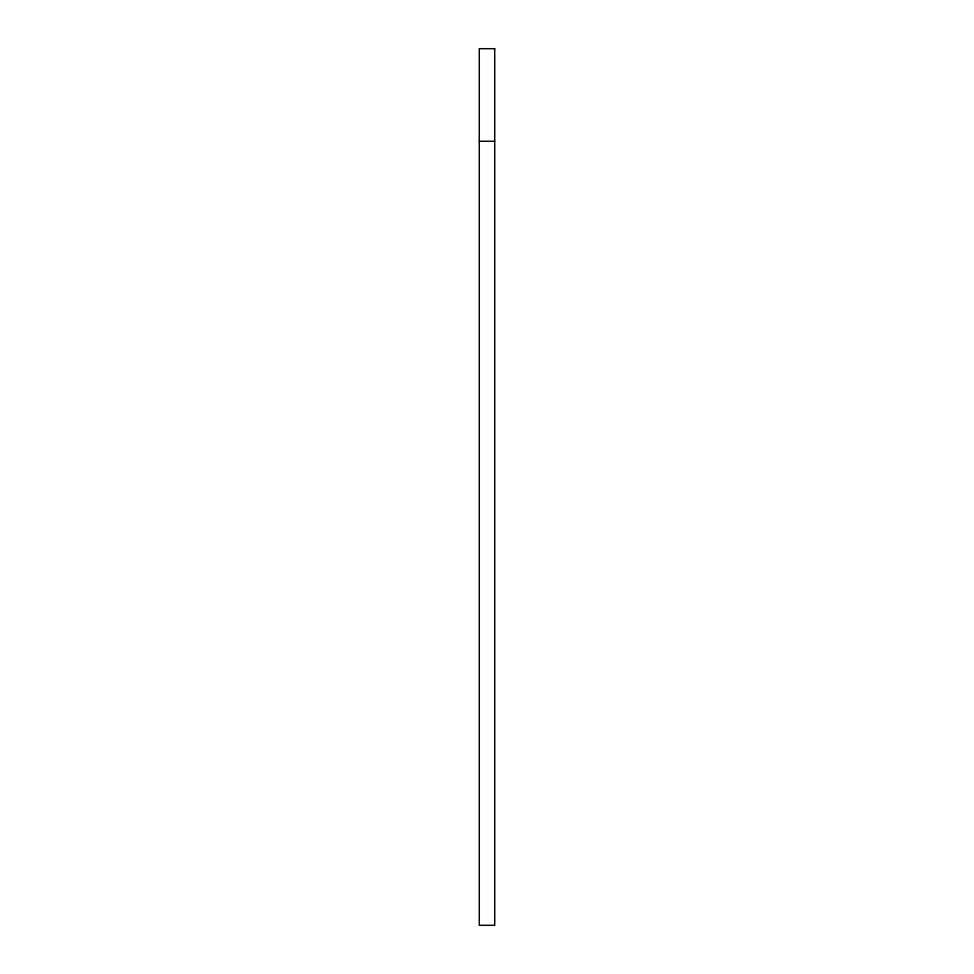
<?xml version="1.0" encoding="UTF-8"?>
<svg xmlns="http://www.w3.org/2000/svg" width="974" height="974" viewBox="0 0 974 974"><rect width="100%" height="100%" fill="white"/><g stroke="black" fill="none" stroke-linecap="round" stroke-linejoin="round"><path stroke-width="1.46" d="M479.281 141.267L494.719 141.267M494.719 48.7L479.281 48.7L479.281 925.3L494.719 925.3L494.719 48.7"/></g></svg>
